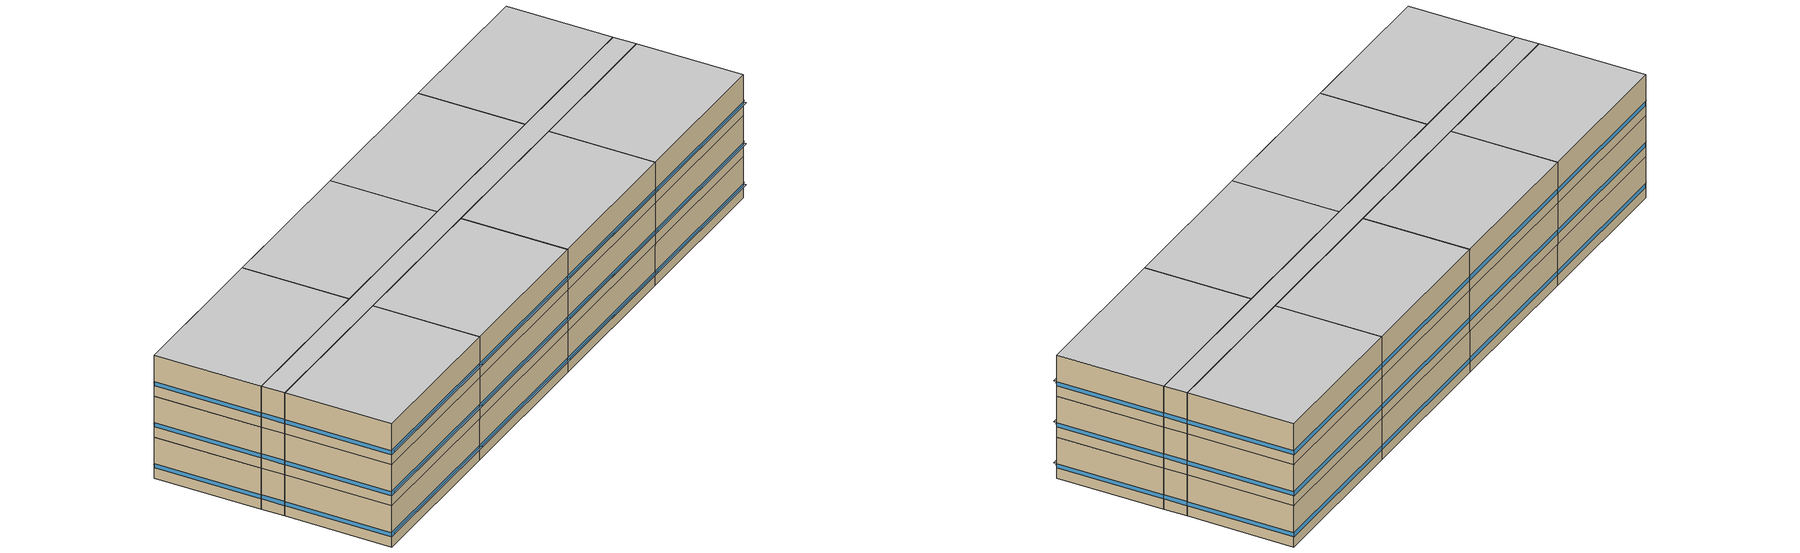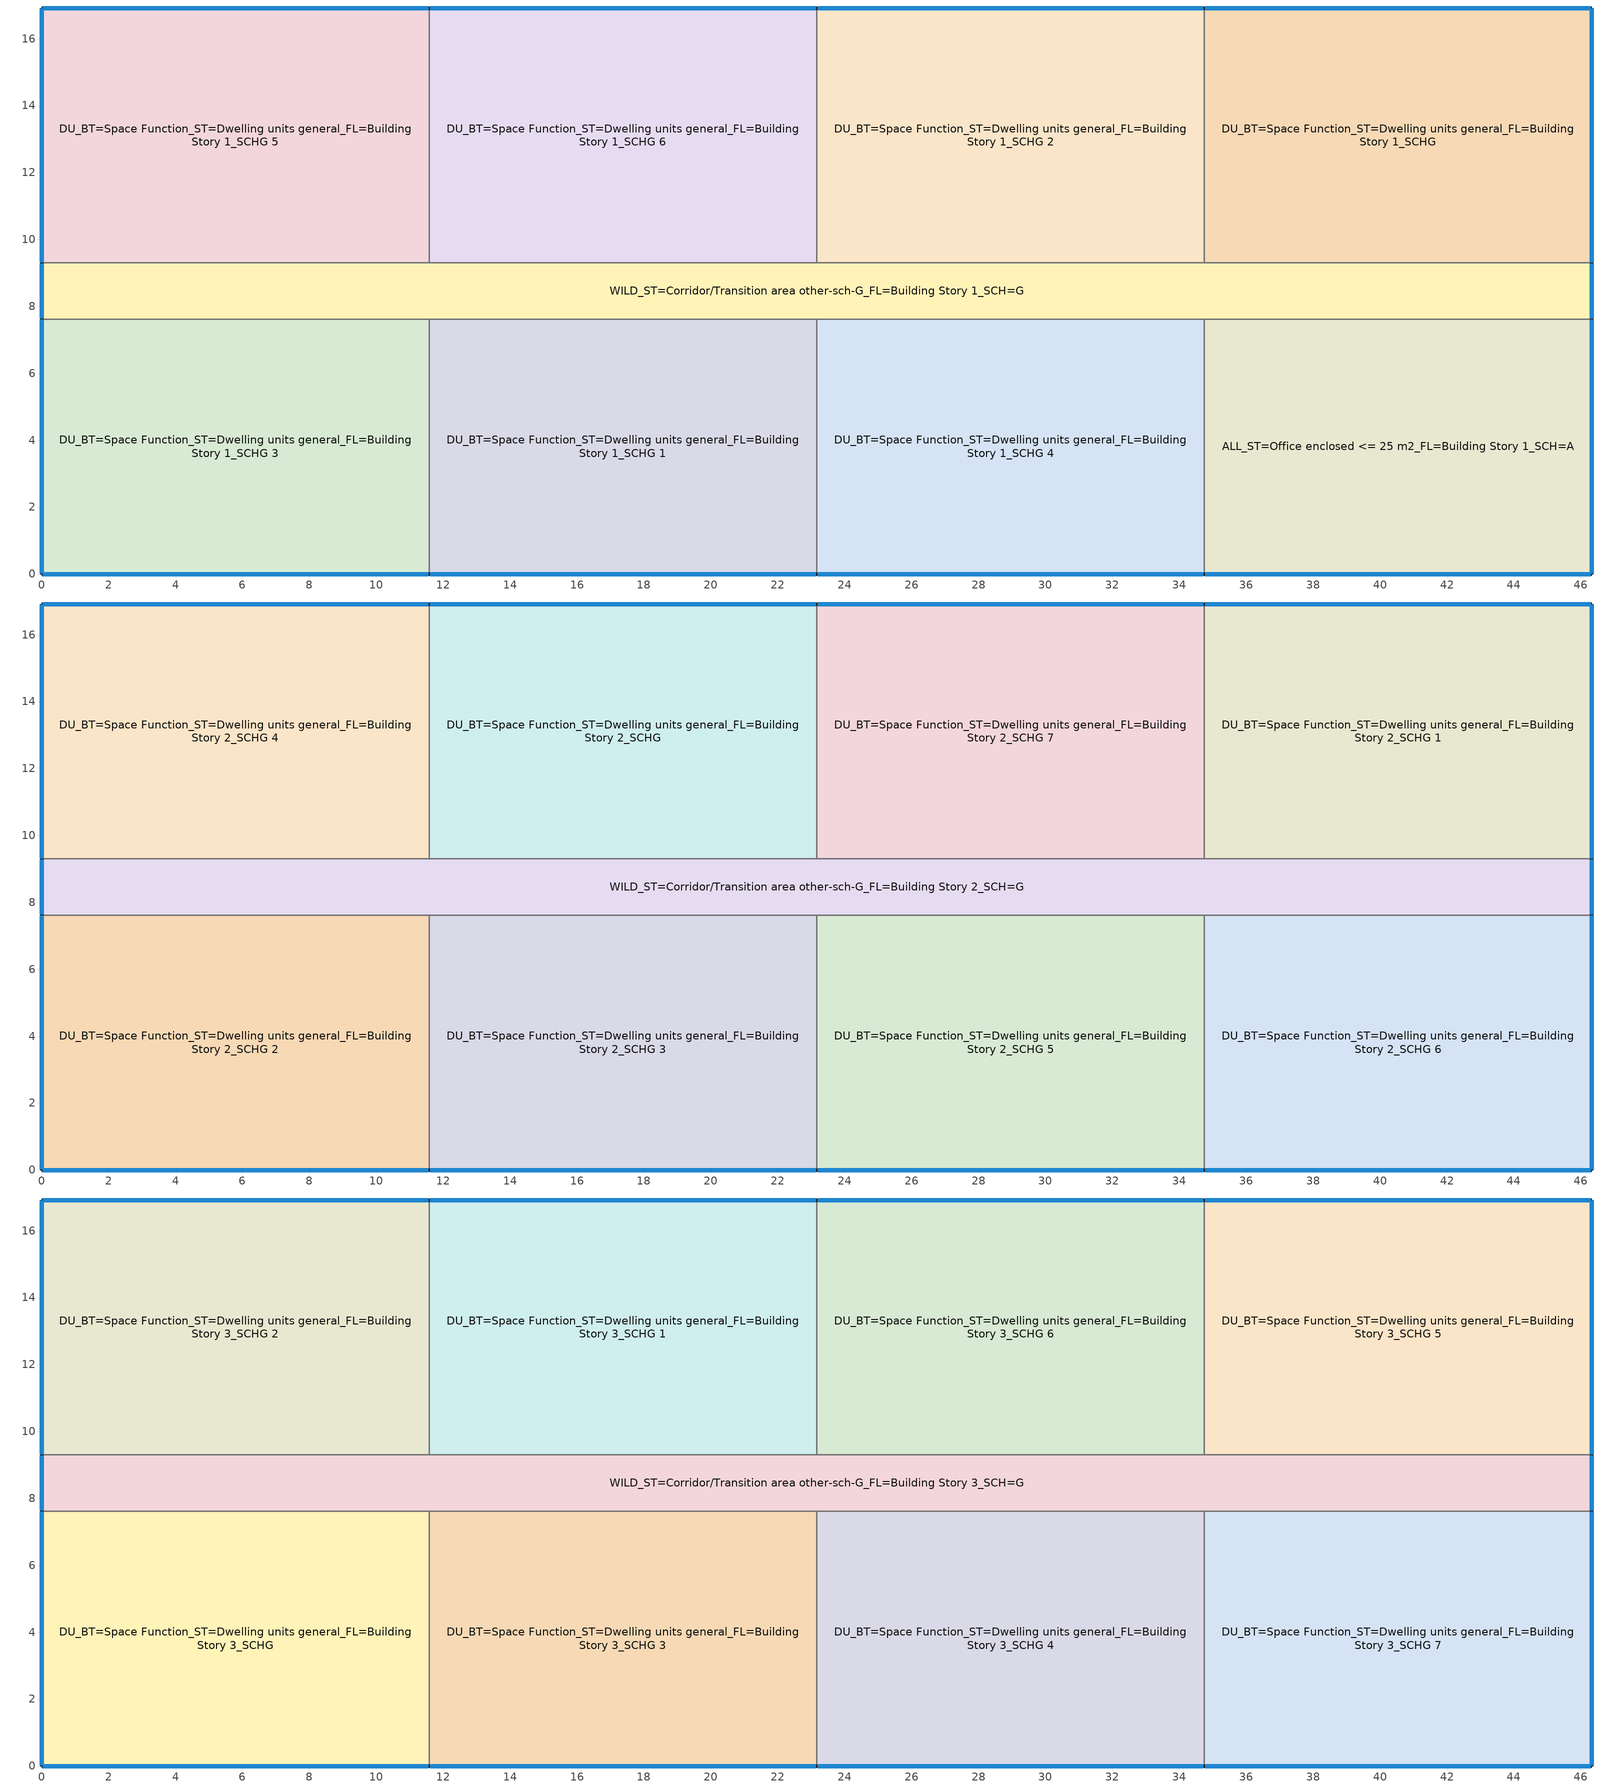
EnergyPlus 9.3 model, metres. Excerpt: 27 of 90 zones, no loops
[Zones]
ALL_ST=Office enclosed <= 25 m2_FL=Building Story 1_SCH=A
 floor ground (BTAP-Grnd-Floor-Mass:U-0.757): 46.33,7.62 46.33,0 34.75,0 34.75,7.62 z0
 wall outside (BTAP-Ext-Wall-Mass:U-0.247-:{ "cond"=>0.12}): 34.75,0 46.33,0 46.33,7.62 z0:3.05
 wall to DU_BT=Space Function_ST=Dwelling units general_FL=Building Story 1_SCHG 4 (BTAP-Int-Wall): 34.75,7.62 34.75,0 z0:3.05
 wall to WILD_ST=Corridor/Transition area other-sch-G_FL=Building Story 1_SCH=G (BTAP-Int-Wall): 46.33,7.62 34.75,7.62 z0:3.05
 window (BTAP-Ext-FixedWindow:U=0.190 SHGC=0.600-:{ "cond"=>0.8}): 46.33,0.03 46.33,7.59 / 34.77,0 46.3,0 z0.76:1.07
DU_BT=Space Function_ST=Dwelling units general_FL=Building Story 1_SCHG
 floor ground (BTAP-Grnd-Floor-Mass:U-0.757): 46.33,16.92 46.33,9.3 34.75,9.3 34.75,16.92 z0
 wall outside (BTAP-Ext-Wall-Mass:U-0.247-:{ "cond"=>0.12}): 46.33,9.3 46.33,16.92 34.75,16.92 z0:3.05
 wall to DU_BT=Space Function_ST=Dwelling units general_FL=Building Story 1_SCHG 2 (BTAP-Int-Wall): 34.75,16.92 34.75,9.3 z0:3.05
 wall to WILD_ST=Corridor/Transition area other-sch-G_FL=Building Story 1_SCH=G (BTAP-Int-Wall): 34.75,9.3 46.33,9.3 z0:3.05
 window (BTAP-Ext-FixedWindow:U=0.190 SHGC=0.600-:{ "cond"=>0.8}): 46.33,9.32 46.33,16.89 / 46.3,16.92 34.77,16.92 z0.76:1.07
DU_BT=Space Function_ST=Dwelling units general_FL=Building Story 1_SCHG 1
 floor ground (BTAP-Grnd-Floor-Mass:U-0.757): 23.16,7.62 23.16,0 11.58,0 11.58,7.62 z0
 wall outside (BTAP-Ext-Wall-Mass:U-0.247-:{ "cond"=>0.12}): 11.58,0 23.16,0 z0:3.05
 wall to DU_BT=Space Function_ST=Dwelling units general_FL=Building Story 1_SCHG 4 (BTAP-Int-Wall): 23.16,0 23.16,7.62 z0:3.05
 wall to DU_BT=Space Function_ST=Dwelling units general_FL=Building Story 1_SCHG 3 (BTAP-Int-Wall): 11.58,7.62 11.58,0 z0:3.05
 wall to WILD_ST=Corridor/Transition area other-sch-G_FL=Building Story 1_SCH=G (BTAP-Int-Wall): 23.16,7.62 11.58,7.62 z0:3.05
 window (BTAP-Ext-FixedWindow:U=0.190 SHGC=0.600-:{ "cond"=>0.8}): 11.61,0 23.14,0 z0.76:1.07
DU_BT=Space Function_ST=Dwelling units general_FL=Building Story 1_SCHG 2
 floor ground (BTAP-Grnd-Floor-Mass:U-0.757): 34.75,16.92 34.75,9.3 23.16,9.3 23.16,16.92 z0
 wall outside (BTAP-Ext-Wall-Mass:U-0.247-:{ "cond"=>0.12}): 34.75,16.92 23.16,16.92 z0:3.05
 wall to DU_BT=Space Function_ST=Dwelling units general_FL=Building Story 1_SCHG 6 (BTAP-Int-Wall): 23.16,16.92 23.16,9.3 z0:3.05
 wall to WILD_ST=Corridor/Transition area other-sch-G_FL=Building Story 1_SCH=G (BTAP-Int-Wall): 23.16,9.3 34.75,9.3 z0:3.05
 window (BTAP-Ext-FixedWindow:U=0.190 SHGC=0.600-:{ "cond"=>0.8}): 34.72,16.92 23.19,16.92 z0.76:1.07
DU_BT=Space Function_ST=Dwelling units general_FL=Building Story 1_SCHG 3
 floor ground (BTAP-Grnd-Floor-Mass:U-0.757): 11.58,7.62 11.58,0 0,0 0,7.62 z0
 wall outside (BTAP-Ext-Wall-Mass:U-0.247-:{ "cond"=>0.12}): 0,7.62 0,0 11.58,0 z0:3.05
 wall to WILD_ST=Corridor/Transition area other-sch-G_FL=Building Story 1_SCH=G (BTAP-Int-Wall): 11.58,7.62 0,7.62 z0:3.05
 window (BTAP-Ext-FixedWindow:U=0.190 SHGC=0.600-:{ "cond"=>0.8}): 0.03,0 11.56,0 / 0,7.59 0,0.03 z0.76:1.07
DU_BT=Space Function_ST=Dwelling units general_FL=Building Story 1_SCHG 4
 floor ground (BTAP-Grnd-Floor-Mass:U-0.757): 34.75,7.62 34.75,0 23.16,0 23.16,7.62 z0
 wall outside (BTAP-Ext-Wall-Mass:U-0.247-:{ "cond"=>0.12}): 23.16,0 34.75,0 z0:3.05
 wall to WILD_ST=Corridor/Transition area other-sch-G_FL=Building Story 1_SCH=G (BTAP-Int-Wall): 34.75,7.62 23.16,7.62 z0:3.05
 window (BTAP-Ext-FixedWindow:U=0.190 SHGC=0.600-:{ "cond"=>0.8}): 23.19,0 34.72,0 z0.76:1.07
DU_BT=Space Function_ST=Dwelling units general_FL=Building Story 1_SCHG 5
 floor ground (BTAP-Grnd-Floor-Mass:U-0.757): 11.58,16.92 11.58,9.3 0,9.3 0,16.92 z0
 wall outside (BTAP-Ext-Wall-Mass:U-0.247-:{ "cond"=>0.12}): 11.58,16.92 0,16.92 0,9.3 z0:3.05
 wall to DU_BT=Space Function_ST=Dwelling units general_FL=Building Story 1_SCHG 6 (BTAP-Int-Wall): 11.58,9.3 11.58,16.92 z0:3.05
 wall to WILD_ST=Corridor/Transition area other-sch-G_FL=Building Story 1_SCH=G (BTAP-Int-Wall): 0,9.3 11.58,9.3 z0:3.05
 window (BTAP-Ext-FixedWindow:U=0.190 SHGC=0.600-:{ "cond"=>0.8}): 11.56,16.92 0.03,16.92 / 0,16.89 0,9.32 z0.76:1.07
DU_BT=Space Function_ST=Dwelling units general_FL=Building Story 1_SCHG 6
 floor ground (BTAP-Grnd-Floor-Mass:U-0.757): 23.16,16.92 23.16,9.3 11.58,9.3 11.58,16.92 z0
 wall outside (BTAP-Ext-Wall-Mass:U-0.247-:{ "cond"=>0.12}): 23.16,16.92 11.58,16.92 z0:3.05
 wall to WILD_ST=Corridor/Transition area other-sch-G_FL=Building Story 1_SCH=G (BTAP-Int-Wall): 11.58,9.3 23.16,9.3 z0:3.05
 window (BTAP-Ext-FixedWindow:U=0.190 SHGC=0.600-:{ "cond"=>0.8}): 23.14,16.92 11.61,16.92 z0.76:1.07
WILD_ST=Corridor/Transition area other-sch-G_FL=Building Story 1_SCH=G
 floor ground (BTAP-Grnd-Floor-Mass:U-0.757): 46.33,9.3 46.33,7.62 0,7.62 0,9.3 z0
 wall outside (BTAP-Ext-Wall-Mass:U-0.247-:{ "cond"=>0.12}): 46.33,7.62 46.33,9.3 / 0,9.3 0,7.62 z0:3.05
 window (BTAP-Ext-FixedWindow:U=0.190 SHGC=0.600-:{ "cond"=>0.8}): 46.33,7.65 46.33,9.27 / 0,9.27 0,7.65 z0.76:1.08
DU_BT=Space Function_ST=Dwelling units general_FL=Building Story 2_SCHG
 floor to DU_BT=Space Function_ST=Dwelling units general_FL=Building Story 1_SCHG 6 (BTAP-Int-Floor): 23.16,16.92 23.16,9.3 11.58,9.3 11.58,16.92 z3.05
 wall outside (BTAP-Ext-Wall-Mass:U-0.247-:{ "cond"=>0.12}): 23.16,16.92 11.58,16.92 z3.05:6.1
 wall to DU_BT=Space Function_ST=Dwelling units general_FL=Building Story 2_SCHG 7 (BTAP-Int-Wall): 23.16,9.3 23.16,16.92 z3.05:6.1
 wall to DU_BT=Space Function_ST=Dwelling units general_FL=Building Story 2_SCHG 4 (BTAP-Int-Wall): 11.58,16.92 11.58,9.3 z3.05:6.1
 wall to WILD_ST=Corridor/Transition area other-sch-G_FL=Building Story 2_SCH=G (BTAP-Int-Wall): 11.58,9.3 23.16,9.3 z3.05:6.1
 window (BTAP-Ext-FixedWindow:U=0.190 SHGC=0.600-:{ "cond"=>0.8}): 23.14,16.92 11.61,16.92 z3.81:4.12
DU_BT=Space Function_ST=Dwelling units general_FL=Building Story 2_SCHG 1
 floor to DU_BT=Space Function_ST=Dwelling units general_FL=Building Story 1_SCHG (BTAP-Int-Floor): 46.33,16.92 46.33,9.3 34.75,9.3 34.75,16.92 z3.05
 wall outside (BTAP-Ext-Wall-Mass:U-0.247-:{ "cond"=>0.12}): 46.33,9.3 46.33,16.92 34.75,16.92 z3.05:6.1
 wall to DU_BT=Space Function_ST=Dwelling units general_FL=Building Story 2_SCHG 7 (BTAP-Int-Wall): 34.75,16.92 34.75,9.3 z3.05:6.1
 wall to WILD_ST=Corridor/Transition area other-sch-G_FL=Building Story 2_SCH=G (BTAP-Int-Wall): 34.75,9.3 46.33,9.3 z3.05:6.1
 window (BTAP-Ext-FixedWindow:U=0.190 SHGC=0.600-:{ "cond"=>0.8}): 46.33,9.32 46.33,16.89 / 46.3,16.92 34.77,16.92 z3.81:4.12
DU_BT=Space Function_ST=Dwelling units general_FL=Building Story 2_SCHG 2
 floor to DU_BT=Space Function_ST=Dwelling units general_FL=Building Story 1_SCHG 3 (BTAP-Int-Floor): 11.58,7.62 11.58,0 0,0 0,7.62 z3.05
 wall outside (BTAP-Ext-Wall-Mass:U-0.247-:{ "cond"=>0.12}): 0,7.62 0,0 11.58,0 z3.05:6.1
 wall to DU_BT=Space Function_ST=Dwelling units general_FL=Building Story 2_SCHG 3 (BTAP-Int-Wall): 11.58,0 11.58,7.62 z3.05:6.1
 wall to WILD_ST=Corridor/Transition area other-sch-G_FL=Building Story 2_SCH=G (BTAP-Int-Wall): 11.58,7.62 0,7.62 z3.05:6.1
 window (BTAP-Ext-FixedWindow:U=0.190 SHGC=0.600-:{ "cond"=>0.8}): 0.03,0 11.56,0 / 0,7.59 0,0.03 z3.81:4.12
DU_BT=Space Function_ST=Dwelling units general_FL=Building Story 2_SCHG 3
 floor to DU_BT=Space Function_ST=Dwelling units general_FL=Building Story 1_SCHG 1 (BTAP-Int-Floor): 23.16,7.62 23.16,0 11.58,0 11.58,7.62 z3.05
 wall outside (BTAP-Ext-Wall-Mass:U-0.247-:{ "cond"=>0.12}): 11.58,0 23.16,0 z3.05:6.1
 wall to DU_BT=Space Function_ST=Dwelling units general_FL=Building Story 2_SCHG 5 (BTAP-Int-Wall): 23.16,0 23.16,7.62 z3.05:6.1
 wall to WILD_ST=Corridor/Transition area other-sch-G_FL=Building Story 2_SCH=G (BTAP-Int-Wall): 23.16,7.62 11.58,7.62 z3.05:6.1
 window (BTAP-Ext-FixedWindow:U=0.190 SHGC=0.600-:{ "cond"=>0.8}): 11.61,0 23.14,0 z3.81:4.12
DU_BT=Space Function_ST=Dwelling units general_FL=Building Story 2_SCHG 4
 floor to DU_BT=Space Function_ST=Dwelling units general_FL=Building Story 1_SCHG 5 (BTAP-Int-Floor): 11.58,16.92 11.58,9.3 0,9.3 0,16.92 z3.05
 wall outside (BTAP-Ext-Wall-Mass:U-0.247-:{ "cond"=>0.12}): 11.58,16.92 0,16.92 0,9.3 z3.05:6.1
 wall to WILD_ST=Corridor/Transition area other-sch-G_FL=Building Story 2_SCH=G (BTAP-Int-Wall): 0,9.3 11.58,9.3 z3.05:6.1
 window (BTAP-Ext-FixedWindow:U=0.190 SHGC=0.600-:{ "cond"=>0.8}): 11.56,16.92 0.03,16.92 / 0,16.89 0,9.32 z3.81:4.12
DU_BT=Space Function_ST=Dwelling units general_FL=Building Story 2_SCHG 5
 floor to DU_BT=Space Function_ST=Dwelling units general_FL=Building Story 1_SCHG 4 (BTAP-Int-Floor): 34.75,7.62 34.75,0 23.16,0 23.16,7.62 z3.05
 wall outside (BTAP-Ext-Wall-Mass:U-0.247-:{ "cond"=>0.12}): 23.16,0 34.75,0 z3.05:6.1
 wall to DU_BT=Space Function_ST=Dwelling units general_FL=Building Story 2_SCHG 6 (BTAP-Int-Wall): 34.75,0 34.75,7.62 z3.05:6.1
 wall to WILD_ST=Corridor/Transition area other-sch-G_FL=Building Story 2_SCH=G (BTAP-Int-Wall): 34.75,7.62 23.16,7.62 z3.05:6.1
 window (BTAP-Ext-FixedWindow:U=0.190 SHGC=0.600-:{ "cond"=>0.8}): 23.19,0 34.72,0 z3.81:4.12
DU_BT=Space Function_ST=Dwelling units general_FL=Building Story 2_SCHG 6
 floor to ALL_ST=Office enclosed <= 25 m2_FL=Building Story 1_SCH=A (BTAP-Int-Floor): 46.33,7.62 46.33,0 34.75,0 34.75,7.62 z3.05
 wall outside (BTAP-Ext-Wall-Mass:U-0.247-:{ "cond"=>0.12}): 34.75,0 46.33,0 46.33,7.62 z3.05:6.1
 wall to WILD_ST=Corridor/Transition area other-sch-G_FL=Building Story 2_SCH=G (BTAP-Int-Wall): 46.33,7.62 34.75,7.62 z3.05:6.1
 window (BTAP-Ext-FixedWindow:U=0.190 SHGC=0.600-:{ "cond"=>0.8}): 46.33,0.03 46.33,7.59 / 34.77,0 46.3,0 z3.81:4.12
DU_BT=Space Function_ST=Dwelling units general_FL=Building Story 2_SCHG 7
 floor to DU_BT=Space Function_ST=Dwelling units general_FL=Building Story 1_SCHG 2 (BTAP-Int-Floor): 34.75,16.92 34.75,9.3 23.16,9.3 23.16,16.92 z3.05
 wall outside (BTAP-Ext-Wall-Mass:U-0.247-:{ "cond"=>0.12}): 34.75,16.92 23.16,16.92 z3.05:6.1
 wall to WILD_ST=Corridor/Transition area other-sch-G_FL=Building Story 2_SCH=G (BTAP-Int-Wall): 23.16,9.3 34.75,9.3 z3.05:6.1
 window (BTAP-Ext-FixedWindow:U=0.190 SHGC=0.600-:{ "cond"=>0.8}): 34.72,16.92 23.19,16.92 z3.81:4.12
WILD_ST=Corridor/Transition area other-sch-G_FL=Building Story 2_SCH=G
 floor to WILD_ST=Corridor/Transition area other-sch-G_FL=Building Story 1_SCH=G (BTAP-Int-Floor): 46.33,9.3 46.33,7.62 0,7.62 0,9.3 z3.05
 wall outside (BTAP-Ext-Wall-Mass:U-0.247-:{ "cond"=>0.12}): 46.33,7.62 46.33,9.3 / 0,9.3 0,7.62 z3.05:6.1
 window (BTAP-Ext-FixedWindow:U=0.190 SHGC=0.600-:{ "cond"=>0.8}): 46.33,7.65 46.33,9.27 / 0,9.27 0,7.65 z3.81:4.12
DU_BT=Space Function_ST=Dwelling units general_FL=Building Story 3_SCHG
 floor to DU_BT=Space Function_ST=Dwelling units general_FL=Building Story 2_SCHG 2 (BTAP-Int-Floor): 11.58,7.62 11.58,0 0,0 0,7.62 z6.1
 wall outside (BTAP-Ext-Wall-Mass:U-0.247-:{ "cond"=>0.12}): 0,7.62 0,0 11.58,0 z6.1:9.14
 wall to DU_BT=Space Function_ST=Dwelling units general_FL=Building Story 3_SCHG 3 (BTAP-Int-Wall): 11.58,0 11.58,7.62 z6.1:9.14
 wall to WILD_ST=Corridor/Transition area other-sch-G_FL=Building Story 3_SCH=G (BTAP-Int-Wall): 11.58,7.62 0,7.62 z6.1:9.14
 window (BTAP-Ext-FixedWindow:U=0.190 SHGC=0.600-:{ "cond"=>0.8}): 0.03,0 11.56,0 / 0,7.59 0,0.03 z6.86:7.16
 ceiling to DU_BT=Space Function_ST=Dwelling units general_FL=Building Story 4_SCHG 4 (BTAP-Int-Ceiling): 11.58,0 11.58,7.62 0,7.62 0,0 z9.14
DU_BT=Space Function_ST=Dwelling units general_FL=Building Story 3_SCHG 1
 floor to DU_BT=Space Function_ST=Dwelling units general_FL=Building Story 2_SCHG (BTAP-Int-Floor): 23.16,16.92 23.16,9.3 11.58,9.3 11.58,16.92 z6.1
 wall outside (BTAP-Ext-Wall-Mass:U-0.247-:{ "cond"=>0.12}): 23.16,16.92 11.58,16.92 z6.1:9.14
 wall to DU_BT=Space Function_ST=Dwelling units general_FL=Building Story 3_SCHG 6 (BTAP-Int-Wall): 23.16,9.3 23.16,16.92 z6.1:9.14
 wall to DU_BT=Space Function_ST=Dwelling units general_FL=Building Story 3_SCHG 2 (BTAP-Int-Wall): 11.58,16.92 11.58,9.3 z6.1:9.14
 wall to WILD_ST=Corridor/Transition area other-sch-G_FL=Building Story 3_SCH=G (BTAP-Int-Wall): 11.58,9.3 23.16,9.3 z6.1:9.14
 window (BTAP-Ext-FixedWindow:U=0.190 SHGC=0.600-:{ "cond"=>0.8}): 23.14,16.92 11.61,16.92 z6.86:7.16
 ceiling to DU_BT=Space Function_ST=Dwelling units general_FL=Building Story 4_SCHG 5 (BTAP-Int-Ceiling): 23.16,9.3 23.16,16.92 11.58,16.92 11.58,9.3 z9.14
DU_BT=Space Function_ST=Dwelling units general_FL=Building Story 3_SCHG 2
 floor to DU_BT=Space Function_ST=Dwelling units general_FL=Building Story 2_SCHG 4 (BTAP-Int-Floor): 11.58,16.92 11.58,9.3 0,9.3 0,16.92 z6.1
 wall outside (BTAP-Ext-Wall-Mass:U-0.247-:{ "cond"=>0.12}): 11.58,16.92 0,16.92 0,9.3 z6.1:9.14
 wall to WILD_ST=Corridor/Transition area other-sch-G_FL=Building Story 3_SCH=G (BTAP-Int-Wall): 0,9.3 11.58,9.3 z6.1:9.14
 window (BTAP-Ext-FixedWindow:U=0.190 SHGC=0.600-:{ "cond"=>0.8}): 11.56,16.92 0.03,16.92 / 0,16.89 0,9.32 z6.86:7.16
 ceiling to DU_BT=Space Function_ST=Dwelling units general_FL=Building Story 4_SCHG 7 (BTAP-Int-Ceiling): 11.58,9.3 11.58,16.92 0,16.92 0,9.3 z9.14
DU_BT=Space Function_ST=Dwelling units general_FL=Building Story 3_SCHG 3
 floor to DU_BT=Space Function_ST=Dwelling units general_FL=Building Story 2_SCHG 3 (BTAP-Int-Floor): 23.16,7.62 23.16,0 11.58,0 11.58,7.62 z6.1
 wall outside (BTAP-Ext-Wall-Mass:U-0.247-:{ "cond"=>0.12}): 11.58,0 23.16,0 z6.1:9.14
 wall to DU_BT=Space Function_ST=Dwelling units general_FL=Building Story 3_SCHG 4 (BTAP-Int-Wall): 23.16,0 23.16,7.62 z6.1:9.14
 wall to WILD_ST=Corridor/Transition area other-sch-G_FL=Building Story 3_SCH=G (BTAP-Int-Wall): 23.16,7.62 11.58,7.62 z6.1:9.14
 window (BTAP-Ext-FixedWindow:U=0.190 SHGC=0.600-:{ "cond"=>0.8}): 11.61,0 23.14,0 z6.86:7.16
 ceiling to DU_BT=Space Function_ST=Dwelling units general_FL=Building Story 4_SCHG 3 (BTAP-Int-Ceiling): 23.16,0 23.16,7.62 11.58,7.62 11.58,0 z9.14
DU_BT=Space Function_ST=Dwelling units general_FL=Building Story 3_SCHG 4
 floor to DU_BT=Space Function_ST=Dwelling units general_FL=Building Story 2_SCHG 5 (BTAP-Int-Floor): 34.75,7.62 34.75,0 23.16,0 23.16,7.62 z6.1
 wall outside (BTAP-Ext-Wall-Mass:U-0.247-:{ "cond"=>0.12}): 23.16,0 34.75,0 z6.1:9.14
 wall to DU_BT=Space Function_ST=Dwelling units general_FL=Building Story 3_SCHG 7 (BTAP-Int-Wall): 34.75,0 34.75,7.62 z6.1:9.14
 wall to WILD_ST=Corridor/Transition area other-sch-G_FL=Building Story 3_SCH=G (BTAP-Int-Wall): 34.75,7.62 23.16,7.62 z6.1:9.14
 window (BTAP-Ext-FixedWindow:U=0.190 SHGC=0.600-:{ "cond"=>0.8}): 23.19,0 34.72,0 z6.86:7.16
 ceiling to DU_BT=Space Function_ST=Dwelling units general_FL=Building Story 4_SCHG 6 (BTAP-Int-Ceiling): 34.75,0 34.75,7.62 23.16,7.62 23.16,0 z9.14
DU_BT=Space Function_ST=Dwelling units general_FL=Building Story 3_SCHG 5
 floor to DU_BT=Space Function_ST=Dwelling units general_FL=Building Story 2_SCHG 1 (BTAP-Int-Floor): 46.33,16.92 46.33,9.3 34.75,9.3 34.75,16.92 z6.1
 wall outside (BTAP-Ext-Wall-Mass:U-0.247-:{ "cond"=>0.12}): 46.33,9.3 46.33,16.92 34.75,16.92 z6.1:9.14
 wall to DU_BT=Space Function_ST=Dwelling units general_FL=Building Story 3_SCHG 6 (BTAP-Int-Wall): 34.75,16.92 34.75,9.3 z6.1:9.14
 wall to WILD_ST=Corridor/Transition area other-sch-G_FL=Building Story 3_SCH=G (BTAP-Int-Wall): 34.75,9.3 46.33,9.3 z6.1:9.14
 window (BTAP-Ext-FixedWindow:U=0.190 SHGC=0.600-:{ "cond"=>0.8}): 46.33,9.32 46.33,16.89 / 46.3,16.92 34.77,16.92 z6.86:7.16
 ceiling to DU_BT=Space Function_ST=Dwelling units general_FL=Building Story 4_SCHG 2 (BTAP-Int-Ceiling): 46.33,9.3 46.33,16.92 34.75,16.92 34.75,9.3 z9.14
DU_BT=Space Function_ST=Dwelling units general_FL=Building Story 3_SCHG 6
 floor to DU_BT=Space Function_ST=Dwelling units general_FL=Building Story 2_SCHG 7 (BTAP-Int-Floor): 34.75,16.92 34.75,9.3 23.16,9.3 23.16,16.92 z6.1
 wall outside (BTAP-Ext-Wall-Mass:U-0.247-:{ "cond"=>0.12}): 34.75,16.92 23.16,16.92 z6.1:9.14
 wall to WILD_ST=Corridor/Transition area other-sch-G_FL=Building Story 3_SCH=G (BTAP-Int-Wall): 23.16,9.3 34.75,9.3 z6.1:9.14
 window (BTAP-Ext-FixedWindow:U=0.190 SHGC=0.600-:{ "cond"=>0.8}): 34.72,16.92 23.19,16.92 z6.86:7.16
 ceiling to DU_BT=Space Function_ST=Dwelling units general_FL=Building Story 4_SCHG 1 (BTAP-Int-Ceiling): 34.75,9.3 34.75,16.92 23.16,16.92 23.16,9.3 z9.14
DU_BT=Space Function_ST=Dwelling units general_FL=Building Story 3_SCHG 7
 floor to DU_BT=Space Function_ST=Dwelling units general_FL=Building Story 2_SCHG 6 (BTAP-Int-Floor): 46.33,7.62 46.33,0 34.75,0 34.75,7.62 z6.1
 wall outside (BTAP-Ext-Wall-Mass:U-0.247-:{ "cond"=>0.12}): 34.75,0 46.33,0 46.33,7.62 z6.1:9.14
 wall to WILD_ST=Corridor/Transition area other-sch-G_FL=Building Story 3_SCH=G (BTAP-Int-Wall): 46.33,7.62 34.75,7.62 z6.1:9.14
 window (BTAP-Ext-FixedWindow:U=0.190 SHGC=0.600-:{ "cond"=>0.8}): 46.33,0.03 46.33,7.59 / 34.77,0 46.3,0 z6.86:7.16
 ceiling to DU_BT=Space Function_ST=Dwelling units general_FL=Building Story 4_SCHG (BTAP-Int-Ceiling): 46.33,0 46.33,7.62 34.75,7.62 34.75,0 z9.14
WILD_ST=Corridor/Transition area other-sch-G_FL=Building Story 3_SCH=G
 floor to WILD_ST=Corridor/Transition area other-sch-G_FL=Building Story 2_SCH=G (BTAP-Int-Floor): 46.33,9.3 46.33,7.62 0,7.62 0,9.3 z6.1
 wall outside (BTAP-Ext-Wall-Mass:U-0.247-:{ "cond"=>0.12}): 46.33,7.62 46.33,9.3 / 0,9.3 0,7.62 z6.1:9.14
 window (BTAP-Ext-FixedWindow:U=0.190 SHGC=0.600-:{ "cond"=>0.8}): 46.33,7.65 46.33,9.27 / 0,9.27 0,7.65 z6.86:7.17
 ceiling to WILD_ST=Corridor/Transition area other-sch-G_FL=Building Story 4_SCH=G (BTAP-Int-Ceiling): 46.33,7.62 46.33,9.3 0,9.3 0,7.62 z9.14
shading: 46.33,7.59 46.33,0.03 46.48,0.03 46.48,7.59 z1.07; 46.3,0 34.77,0 34.77,-0.23 46.3,-0.23 z1.07; 46.33,16.89 46.33,9.32 46.48,9.32 46.48,16.89 z1.07; 23.14,0 11.61,0 11.61,-0.23 23.14,-0.23 z1.07; 11.56,0 0.03,0 0.03,-0.23 11.56,-0.23 z1.07; 0,0.03 0,7.59 -0.15,7.59 -0.15,0.03 z1.07; 34.72,0 23.19,0 23.19,-0.23 34.72,-0.23 z1.07; 0,9.32 0,16.89 -0.15,16.89 -0.15,9.32 z1.07; 46.33,16.89 46.33,9.32 46.48,9.32 46.48,16.89 z4.12; 11.56,0 0.03,0 0.03,-0.23 11.56,-0.23 z4.12; 0,0.03 0,7.59 -0.15,7.59 -0.15,0.03 z4.12; 23.14,0 11.61,0 11.61,-0.23 23.14,-0.23 z4.12; 0,9.32 0,16.89 -0.15,16.89 -0.15,9.32 z4.12; 34.72,0 23.19,0 23.19,-0.23 34.72,-0.23 z4.12; 46.33,7.59 46.33,0.03 46.48,0.03 46.48,7.59 z4.12; 46.3,0 34.77,0 34.77,-0.23 46.3,-0.23 z4.12; 11.56,0 0.03,0 0.03,-0.23 11.56,-0.23 z7.16; 0,0.03 0,7.59 -0.15,7.59 -0.15,0.03 z7.16; 0,9.32 0,16.89 -0.15,16.89 -0.15,9.32 z7.16; 23.14,0 11.61,0 11.61,-0.23 23.14,-0.23 z7.16; 34.72,0 23.19,0 23.19,-0.23 34.72,-0.23 z7.16; 46.33,16.89 46.33,9.32 46.48,9.32 46.48,16.89 z7.16; 46.33,7.59 46.33,0.03 46.48,0.03 46.48,7.59 z7.16; 46.3,0 34.77,0 34.77,-0.23 46.3,-0.23 z7.16; 46.33,9.27 46.33,7.65 46.48,7.65 46.48,9.27 z1.08; 0,7.65 0,9.27 -0.16,9.27 -0.16,7.65 z1.08; 46.33,9.27 46.33,7.65 46.48,7.65 46.48,9.27 z4.12; 0,7.65 0,9.27 -0.16,9.27 -0.16,7.65 z4.12; 46.33,9.27 46.33,7.65 46.48,7.65 46.48,9.27 z7.17; 0,7.65 0,9.27 -0.16,9.27 -0.16,7.65 z7.17
[Building]
HighriseApartment: North Axis {deg}=0; Terrain=City; Loads Convergence Tolerance Value {W}=0.04; Temperature Convergence Tolerance Value {deltaC}=0.2; Solar Distribution=FullInteriorAndExterior; Maximum Number of Warmup Days=25; Minimum Number of Warmup Days=6
[Site:Location]
Halifax Dockyard_NS_CAN: Latitude {deg}=44.655; Longitude {deg}=-63.577; Time Zone {hr}=-4; Elevation {m}=3.8
[Site:GroundTemperature:BuildingSurface]
19.527, 19.502, 19.536, 19.598, 20.002, 21.64, 22.225, 22.375, 21.449, 20.121, 19.802, 19.633
[Site:WaterMainsTemperature]
Calculation Method=Correlation; Annual Average Outdoor Air Temperature {C}=8.25833; Maximum Difference In Monthly Average Outdoor Air Temperatures {deltaC}=21.1
[SizingPeriod:DesignDay] Day of Month=21; Dry-Bulb Temperature Range Modifier Type=DefaultMultipliers; Humidity Condition Type=Wetbulb; Barometric Pressure {Pa}=101279; Rain Indicator=No; Snow Indicator=No; Daylight Saving Time Indicator=No
Name | Month | Day Type | Maximum Dry-Bulb Temperature {C} | Daily Dry-Bulb Temperature Range {deltaC} | Wetbulb or DewPoint at Maximum Dry-Bulb {C} | Wind Speed {m/s} | Wind Direction {deg} | Solar Model Indicator | ASHRAE Clear Sky Optical Depth for Beam Irradiance (taub) | ASHRAE Clear Sky Optical Depth for Diffuse Irradiance (taud) | Sky Clearness
Halifax Dockyard Ann Clg .4% Condns DB=>MWB | 8 | SummerDesignDay | 27.2 | 7.1 | 18.8 | 3.7 | 230 | ASHRAETau | 0.398 | 2.4
Halifax Dockyard Ann Htg 99.6% Condns DB | 1 | WinterDesignDay | -13.8 | 0 | -13.8 | 4.4 | 320 | ASHRAEClearSky |  |  | 0
[Material] Thermal Absorptance=0.9
Name | Roughness | Thickness {m} | Conductivity {W/m-K} | Density {kg/m3} | Specific Heat {J/kg-K} | Solar Absorptance | Visible Absorptance
1/2IN Gypsum 2 | Smooth | 0.0127 | 0.16 | 784.9 | 830 | 0.4 | 0.4
100mm Normalweight concrete floor 1 | MediumSmooth | 0.1016 | 2.31 | 2322 | 832 | 0.7 | 0.7
1IN Stucco 2 | Smooth | 0.0253 | 0.6918 | 1858 | 837 | 0.7 | 0.92
6 in. Normalweight Concrete Floor 1 | MediumRough | 0.1524 | 2.31 | 2322 | 832 | 0.7 | 0.7
8IN CONCRETE HW RefBldg 2 | Rough | 0.2032 | 1.311 | 2240 | 836.8 | 0.7 | 0.7
G01 13mm gypsum board 1 | Smooth | 0.0127 | 0.16 | 800 | 1090 | 0.7 | 0.5
[Material:NoMass] Roughness=Smooth; Thermal Absorptance=0.9; Solar Absorptance=0.7
Name | Thermal Resistance {m2-K/W} | Visible Absorptance
Typical Carpet Pad | 0.21648 | 0.8
Typical Carpet Pad 2 | 1.25503 | 0.8
Typical Insulation 6 R-45.78 | 8.06239 | 0.7
[WindowMaterial:SimpleGlazingSystem]
SimpleGlazing:U=0.190 SHGC=0.600 1 U-0.14: U-Factor {W/m2-K}=0.8; Solar Heat Gain Coefficient=0.6; Visible Transmittance=0.21
[Construction]
BTAP-Ext-FixedWindow:U=0.190 SHGC=0.600-:{ "cond"=>0.8}: SimpleGlazing:U=0.190 SHGC=0.600 1 U-0.14
BTAP-Ext-Wall-Mass:U-0.247-:{ "cond"=>0.12}: 1IN Stucco 2, 8IN CONCRETE HW RefBldg 2, Typical Insulation 6 R-45.78, 1/2IN Gypsum 2
BTAP-Grnd-Floor-Mass:U-0.757: 6 in. Normalweight Concrete Floor 1, Typical Carpet Pad 2
BTAP-Int-Ceiling: Typical Carpet Pad, 100mm Normalweight concrete floor 1
BTAP-Int-Floor: 100mm Normalweight concrete floor 1, Typical Carpet Pad
BTAP-Int-Wall: G01 13mm gypsum board 1, G01 13mm gypsum board 1
[Zone] Part of Total Floor Area=Yes
ALL_ST=Office enclosed <= 25 m2_FL=Building Story 1_SCH=A; DU_BT=Space Function_ST=Dwelling units general_FL=Building Story 1_SCHG; DU_BT=Space Function_ST=Dwelling units general_FL=Building Story 1_SCHG 1; DU_BT=Space Function_ST=Dwelling units general_FL=Building Story 1_SCHG 2; DU_BT=Space Function_ST=Dwelling units general_FL=Building Story 1_SCHG 3; DU_BT=Space Function_ST=Dwelling units general_FL=Building Story 1_SCHG 4; DU_BT=Space Function_ST=Dwelling units general_FL=Building Story 1_SCHG 5; DU_BT=Space Function_ST=Dwelling units general_FL=Building Story 1_SCHG 6; DU_BT=Space Function_ST=Dwelling units general_FL=Building Story 2_SCHG; DU_BT=Space Function_ST=Dwelling units general_FL=Building Story 2_SCHG 1; DU_BT=Space Function_ST=Dwelling units general_FL=Building Story 2_SCHG 2; DU_BT=Space Function_ST=Dwelling units general_FL=Building Story 2_SCHG 3; DU_BT=Space Function_ST=Dwelling units general_FL=Building Story 2_SCHG 4; DU_BT=Space Function_ST=Dwelling units general_FL=Building Story 2_SCHG 5; DU_BT=Space Function_ST=Dwelling units general_FL=Building Story 2_SCHG 6; DU_BT=Space Function_ST=Dwelling units general_FL=Building Story 2_SCHG 7; DU_BT=Space Function_ST=Dwelling units general_FL=Building Story 3_SCHG; DU_BT=Space Function_ST=Dwelling units general_FL=Building Story 3_SCHG 1; DU_BT=Space Function_ST=Dwelling units general_FL=Building Story 3_SCHG 2; DU_BT=Space Function_ST=Dwelling units general_FL=Building Story 3_SCHG 3; DU_BT=Space Function_ST=Dwelling units general_FL=Building Story 3_SCHG 4; DU_BT=Space Function_ST=Dwelling units general_FL=Building Story 3_SCHG 5; DU_BT=Space Function_ST=Dwelling units general_FL=Building Story 3_SCHG 6; DU_BT=Space Function_ST=Dwelling units general_FL=Building Story 3_SCHG 7; WILD_ST=Corridor/Transition area other-sch-G_FL=Building Story 1_SCH=G; WILD_ST=Corridor/Transition area other-sch-G_FL=Building Story 2_SCH=G; WILD_ST=Corridor/Transition area other-sch-G_FL=Building Story 3_SCH=G
[ZoneInfiltration:DesignFlowRate] Schedule=Always On Discrete; Design Flow Rate Calculation Method=Flow/ExteriorArea; Flow per Exterior Surface Area {m3/s-m2}=0.000137604; Constant Term Coefficient=0; Temperature Term Coefficient=0; Velocity Term Coefficient=0.224; Velocity Squared Term Coefficient=0
Name | Zone or ZoneList
Office Infiltration | ALL_ST=Office enclosed <= 25 m2_FL=Building Story 1_SCH=A
G NE Apartment Infiltration | DU_BT=Space Function_ST=Dwelling units general_FL=Building Story 1_SCHG
G S1 Apartment Infiltration | DU_BT=Space Function_ST=Dwelling units general_FL=Building Story 1_SCHG 1
G N2 Apartment Infiltration | DU_BT=Space Function_ST=Dwelling units general_FL=Building Story 1_SCHG 2
G SW Apartment Infiltration | DU_BT=Space Function_ST=Dwelling units general_FL=Building Story 1_SCHG 3
G S2 Apartment Infiltration | DU_BT=Space Function_ST=Dwelling units general_FL=Building Story 1_SCHG 4
G NW Apartment Infiltration | DU_BT=Space Function_ST=Dwelling units general_FL=Building Story 1_SCHG 5
G N1 Apartment Infiltration | DU_BT=Space Function_ST=Dwelling units general_FL=Building Story 1_SCHG 6
F2 N1 Apartment Infiltration | DU_BT=Space Function_ST=Dwelling units general_FL=Building Story 2_SCHG
F2 NE Apartment Infiltration | DU_BT=Space Function_ST=Dwelling units general_FL=Building Story 2_SCHG 1
F2 SW Apartment Infiltration | DU_BT=Space Function_ST=Dwelling units general_FL=Building Story 2_SCHG 2
F2 S1 Apartment Infiltration | DU_BT=Space Function_ST=Dwelling units general_FL=Building Story 2_SCHG 3
F2 NW Apartment Infiltration | DU_BT=Space Function_ST=Dwelling units general_FL=Building Story 2_SCHG 4
F2 S2 Apartment Infiltration | DU_BT=Space Function_ST=Dwelling units general_FL=Building Story 2_SCHG 5
F2 SE Apartment Infiltration | DU_BT=Space Function_ST=Dwelling units general_FL=Building Story 2_SCHG 6
F2 N2 Apartment Infiltration | DU_BT=Space Function_ST=Dwelling units general_FL=Building Story 2_SCHG 7
F3 SW Apartment Infiltration | DU_BT=Space Function_ST=Dwelling units general_FL=Building Story 3_SCHG
F3 N1 Apartment Infiltration | DU_BT=Space Function_ST=Dwelling units general_FL=Building Story 3_SCHG 1
F3 NW Apartment Infiltration | DU_BT=Space Function_ST=Dwelling units general_FL=Building Story 3_SCHG 2
F3 S1 Apartment Infiltration | DU_BT=Space Function_ST=Dwelling units general_FL=Building Story 3_SCHG 3
F3 S2 Apartment Infiltration | DU_BT=Space Function_ST=Dwelling units general_FL=Building Story 3_SCHG 4
F3 NE Apartment Infiltration | DU_BT=Space Function_ST=Dwelling units general_FL=Building Story 3_SCHG 5
F3 N2 Apartment Infiltration | DU_BT=Space Function_ST=Dwelling units general_FL=Building Story 3_SCHG 6
F3 SE Apartment Infiltration | DU_BT=Space Function_ST=Dwelling units general_FL=Building Story 3_SCHG 7
G Corridor Infiltration | WILD_ST=Corridor/Transition area other-sch-G_FL=Building Story 1_SCH=G
F2 Corridor Infiltration | WILD_ST=Corridor/Transition area other-sch-G_FL=Building Story 2_SCH=G
F3 Corridor Infiltration | WILD_ST=Corridor/Transition area other-sch-G_FL=Building Story 3_SCH=G
[AvailabilityManager:NightCycle] Applicability Schedule=Always On Discrete; Control Type=CycleOnAny; Thermostat Tolerance {deltaC}=1; Cycling Run Time Control Type=FixedRunTime; Cycling Run Time {s}=3600
Name | Fan Schedule
Availability Manager Night Cycle 1 | Sys_1_Make-up air unit Occ Sch
Availability Manager Night Cycle 2 | Sys_4_PSZ_WILD_ST=Corridor/Transition area other-sch-G_FL=Building Story 7_SCH=G Occ Sch
Availability Manager Night Cycle 3 | Sys_6_VAV with Reheat Occ Sch
[AvailabilityManager:Scheduled] Schedule=Always On Discrete
Air Loop HVAC Outdoor Air System 1 Availability Manager; Air Loop HVAC Outdoor Air System 2 Availability Manager; Air Loop HVAC Outdoor Air System 3 Availability Manager
[Schedule:Day:Interval]
Sys_6_VAV with Reheat Occ Sch Sunday: No, 24:00, 0
Sys_6_VAV with Reheat Occ Sch Default: No, 08:00, 0, 19:00, 1, 24:00, 0
Sys_6_VAV with Reheat Occ Sch Summer Design Day; Sys_6_VAV with Reheat Occ Sch Winter Design Day; Sys_1_Make-up air unit Occ Sch Default; Sys_1_Make-up air unit Occ Sch Summer Design Day; Sys_1_Make-up air unit Occ Sch Winter Design Day; Sys_4_PSZ_WILD_ST=Corridor/Transition area other-sch-G_FL=Building Story 7_SCH=G Occ Sch Default; Sys_4_PSZ_WILD_ST=Corridor/Transition area other-sch-G_FL=Building Story 7_SCH=G Occ Sch Summer Design Day; Sys_4_PSZ_WILD_ST=Corridor/Transition area other-sch-G_FL=Building Story 7_SCH=G Occ Sch Winter Design Day: No, 24:00, 1
[Schedule:Week:Daily]
Sys_6_VAV with Reheat Occ Sch Week Rule - Jan1-Dec31: Sys_6_VAV with Reheat Occ Sch Sunday, Sys_6_VAV with Reheat Occ Sch Default, Sys_6_VAV with Reheat Occ Sch Default, Sys_6_VAV with Reheat Occ Sch Default, Sys_6_VAV with Reheat Occ Sch Default, Sys_6_VAV with Reheat Occ Sch Default, Sys_6_VAV with Reheat Occ Sch Sunday, Sys_6_VAV with Reheat Occ Sch Default, Sys_6_VAV with Reheat Occ Sch Summer Design Day, Sys_6_VAV with Reheat Occ Sch Winter Design Day, Sys_6_VAV with Reheat Occ Sch Default, Sys_6_VAV with Reheat Occ Sch Default
Sys_1_Make-up air unit Occ Sch Week Rule - Jan1-Dec31: Sys_1_Make-up air unit Occ Sch Default, Sys_1_Make-up air unit Occ Sch Default, Sys_1_Make-up air unit Occ Sch Default, Sys_1_Make-up air unit Occ Sch Default, Sys_1_Make-up air unit Occ Sch Default, Sys_1_Make-up air unit Occ Sch Default, Sys_1_Make-up air unit Occ Sch Default, Sys_1_Make-up air unit Occ Sch Default, Sys_1_Make-up air unit Occ Sch Summer Design Day, Sys_1_Make-up air unit Occ Sch Winter Design Day, Sys_1_Make-up air unit Occ Sch Default, Sys_1_Make-up air unit Occ Sch Default
Sys_4_PSZ_WILD_ST=Corridor/Transition area other-sch-G_FL=Building Story 7_SCH=G Occ Sch Week Rule - Jan1-Dec31: Sys_4_PSZ_WILD_ST=Corridor/Transition area other-sch-G_FL=Building Story 7_SCH=G Occ Sch Default, Sys_4_PSZ_WILD_ST=Corridor/Transition area other-sch-G_FL=Building Story 7_SCH=G Occ Sch Default, Sys_4_PSZ_WILD_ST=Corridor/Transition area other-sch-G_FL=Building Story 7_SCH=G Occ Sch Default, Sys_4_PSZ_WILD_ST=Corridor/Transition area other-sch-G_FL=Building Story 7_SCH=G Occ Sch Default, Sys_4_PSZ_WILD_ST=Corridor/Transition area other-sch-G_FL=Building Story 7_SCH=G Occ Sch Default, Sys_4_PSZ_WILD_ST=Corridor/Transition area other-sch-G_FL=Building Story 7_SCH=G Occ Sch Default, Sys_4_PSZ_WILD_ST=Corridor/Transition area other-sch-G_FL=Building Story 7_SCH=G Occ Sch Default, Sys_4_PSZ_WILD_ST=Corridor/Transition area other-sch-G_FL=Building Story 7_SCH=G Occ Sch Default, Sys_4_PSZ_WILD_ST=Corridor/Transition area other-sch-G_FL=Building Story 7_SCH=G Occ Sch Summer Design Day, Sys_4_PSZ_WILD_ST=Corridor/Transition area other-sch-G_FL=Building Story 7_SCH=G Occ Sch Winter Design Day, Sys_4_PSZ_WILD_ST=Corridor/Transition area other-sch-G_FL=Building Story 7_SCH=G Occ Sch Default, Sys_4_PSZ_WILD_ST=Corridor/Transition area other-sch-G_FL=Building Story 7_SCH=G Occ Sch Default
[Schedule:Year]
Sys_6_VAV with Reheat Occ Sch: Sys_6_VAV with Reheat Occ Sch Week Rule - Jan1-Dec31, 1, 1, 12, 31
Sys_1_Make-up air unit Occ Sch: Sys_1_Make-up air unit Occ Sch Week Rule - Jan1-Dec31, 1, 1, 12, 31
Sys_4_PSZ_WILD_ST=Corridor/Transition area other-sch-G_FL=Building Story 7_SCH=G Occ Sch: Sys_4_PSZ_WILD_ST=Corridor/Transition area other-sch-G_FL=Building Story 7_SCH=G Occ Sch Week Rule - Jan1-Dec31, 1, 1, 12, 31
[Schedule:Constant]
Always On Discrete: Hourly Value=1
